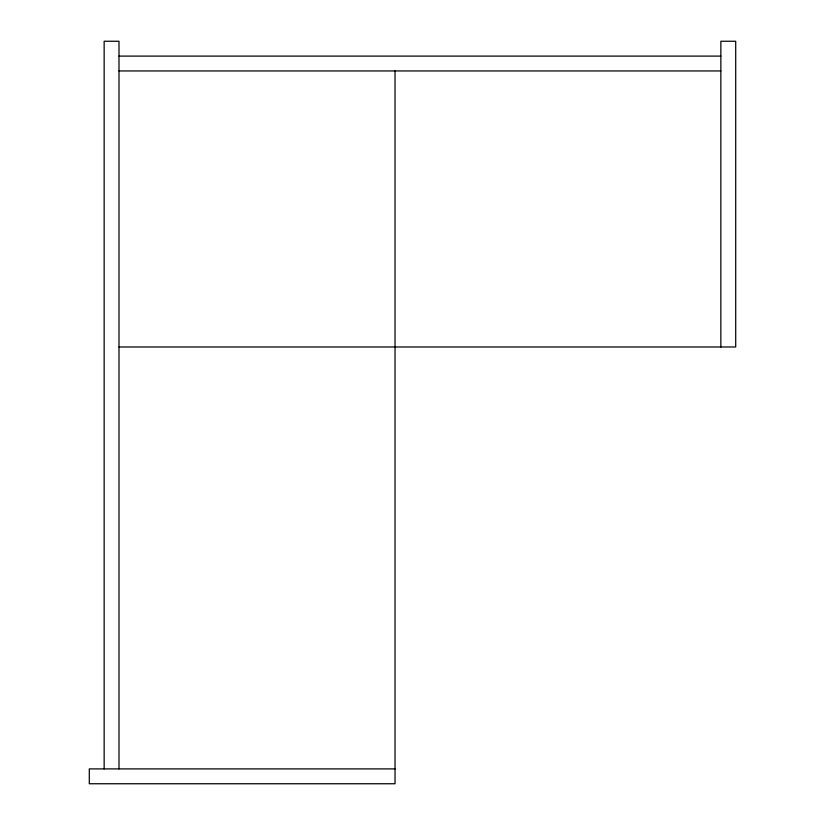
<?xml version="1.0" encoding="UTF-8"?>
<svg xmlns="http://www.w3.org/2000/svg" width="825" height="825" viewBox="0 0 825 825"><rect width="100%" height="100%" fill="white"/><g stroke="black" fill="none" stroke-linecap="round" stroke-linejoin="round"><path stroke-width="1.24" d="M118.996 56.1L720.854 56.1M118.996 70.95L720.854 70.95M118.996 346.985L735.704 346.985L735.704 41.25L720.854 41.25L720.854 346.985M395.031 768.9L89.296 768.9L89.296 783.75L395.031 783.75L395.031 70.95M118.996 768.9L118.996 41.25L104.146 41.25L104.146 768.9"/></g></svg>
